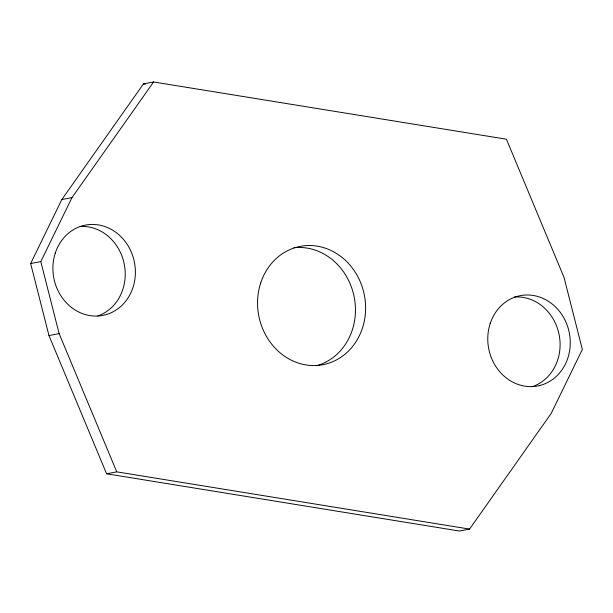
<?xml version="1.0" encoding="UTF-8"?>
<svg xmlns="http://www.w3.org/2000/svg" width="613" height="613" viewBox="0 0 613 613"><rect width="100%" height="100%" fill="white"/><g stroke="black" fill="none" stroke-linecap="round" stroke-linejoin="round"><path stroke-width="0.92" d="M30.65 263.544L61.821 199.554L143.434 83.912L153.595 81.973L506.415 139.212L564.037 277.444L582.35 349.456L551.179 413.446L469.566 529.088L459.405 531.027L106.585 473.788L48.963 335.556L30.65 263.544L40.81 261.605L71.982 197.616L153.595 81.973M61.821 199.554L71.982 197.616M48.963 335.556L59.124 333.618L116.746 471.849L469.566 529.088M106.585 473.788L116.746 471.849M143.434 83.912L145.319 84.219M40.81 261.605L59.124 333.618M514.322 297.029A45.983 41.063 79.2 0 1 559.133 334.744A45.983 41.063 79.2 0 1 532 386.749M293.949 247.729A60.243 53.798 79.2 0 1 354.268 297.412A60.243 53.798 79.2 0 1 316.431 365.777M80.18 226.435A45.983 41.063 79.2 0 1 124.263 264.195A45.983 41.063 79.2 0 1 97.827 315.963M490.155 323.649A45.983 41.063 79.2 0 0 536.467 386.182A45.983 41.063 79.2 0 0 560.428 312.592A45.983 41.063 79.2 0 0 490.155 323.649M260.678 283.053A60.243 53.798 79.2 0 0 321.335 364.973A60.243 53.798 79.2 0 0 352.728 268.563A60.243 53.798 79.2 0 0 260.678 283.053M55.285 253.1A45.983 41.063 79.2 0 0 101.589 315.626A45.983 41.063 79.2 0 0 125.558 242.035A45.983 41.063 79.2 0 0 55.285 253.1"/></g></svg>
